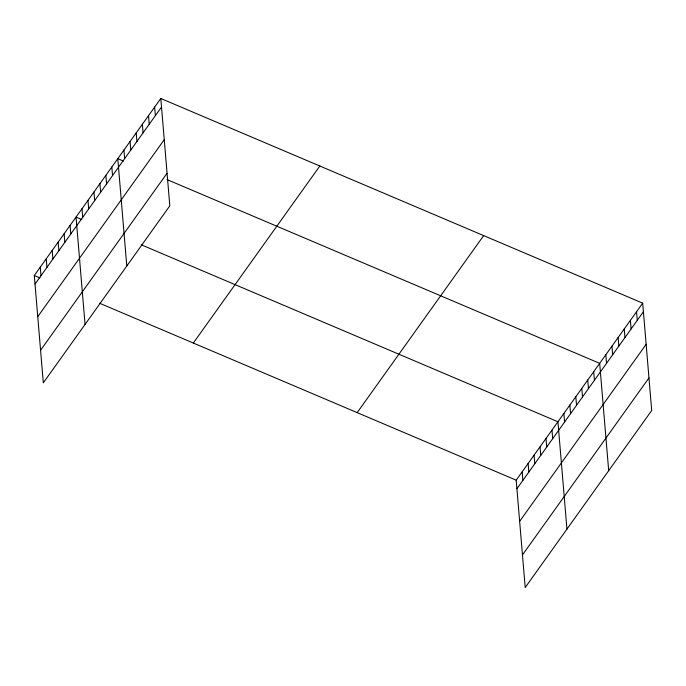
<?xml version="1.0" encoding="UTF-8"?>
<svg xmlns="http://www.w3.org/2000/svg" width="686" height="686" viewBox="0 0 686 686"><rect width="100%" height="100%" fill="white"/><g stroke="black" fill="none" stroke-linecap="round" stroke-linejoin="round"><path stroke-width="1.03" d="M160.798 98.475L169.811 205.826L43.312 382.848L34.3 275.498L160.798 98.475L642.688 303.152L651.7 410.502L525.202 587.525L516.189 480.174L642.688 303.152M35.02 284.064L161.519 107.05M37.756 316.666L164.254 139.644M40.577 350.246L167.075 173.224M193.323 343.043L319.822 166.021M357.166 412.638L483.664 235.615M516.91 488.749L643.408 311.727M519.645 521.343L646.143 344.321M522.466 554.923L648.965 377.9M123.471 161.081L117.786 158.663L126.799 266.014M167.007 179.569L599.675 363.34L608.688 470.69M81.72 219.494L76.043 217.085L85.055 324.427M141.359 244.825L557.932 421.761L566.945 529.103M34.3 275.498L39.977 277.916M99.616 303.238L516.189 480.174M636.539 311.753L637.26 320.319M630.4 320.353L631.12 328.92M624.251 328.954L624.972 337.521M618.112 337.546L618.832 346.113M611.963 346.147L612.684 354.713M605.824 354.748L606.544 363.314M593.716 371.692L594.436 380.258M587.748 380.035L588.468 388.602M581.788 388.379L582.508 396.945M575.82 396.722L576.54 405.289M569.86 405.066L570.581 413.641M563.892 413.418L564.612 421.984M551.973 430.105L552.693 438.671M546.005 438.448L546.725 447.015M540.045 446.8L540.765 455.367M534.077 455.144L534.797 463.71M528.117 463.487L528.837 472.054M522.149 471.831L522.869 480.397M154.65 107.076L155.37 115.642M148.51 115.677L149.231 124.243M142.362 124.269L143.082 132.844M136.222 132.87L136.943 141.436M130.074 141.47L130.794 150.037M123.934 150.071L124.655 158.638M111.827 167.015L112.547 175.582M105.858 175.359L106.579 183.925M99.899 183.702L100.619 192.269M93.931 192.046L94.651 200.612M87.971 200.389L88.691 208.964M82.011 208.741L82.723 217.308M70.083 225.428L70.804 233.995M64.115 233.772L64.836 242.338M58.156 242.115L58.876 250.69M52.187 250.467L52.908 259.034M46.228 258.811L46.948 267.377M40.26 267.154L40.98 275.721"/></g></svg>
